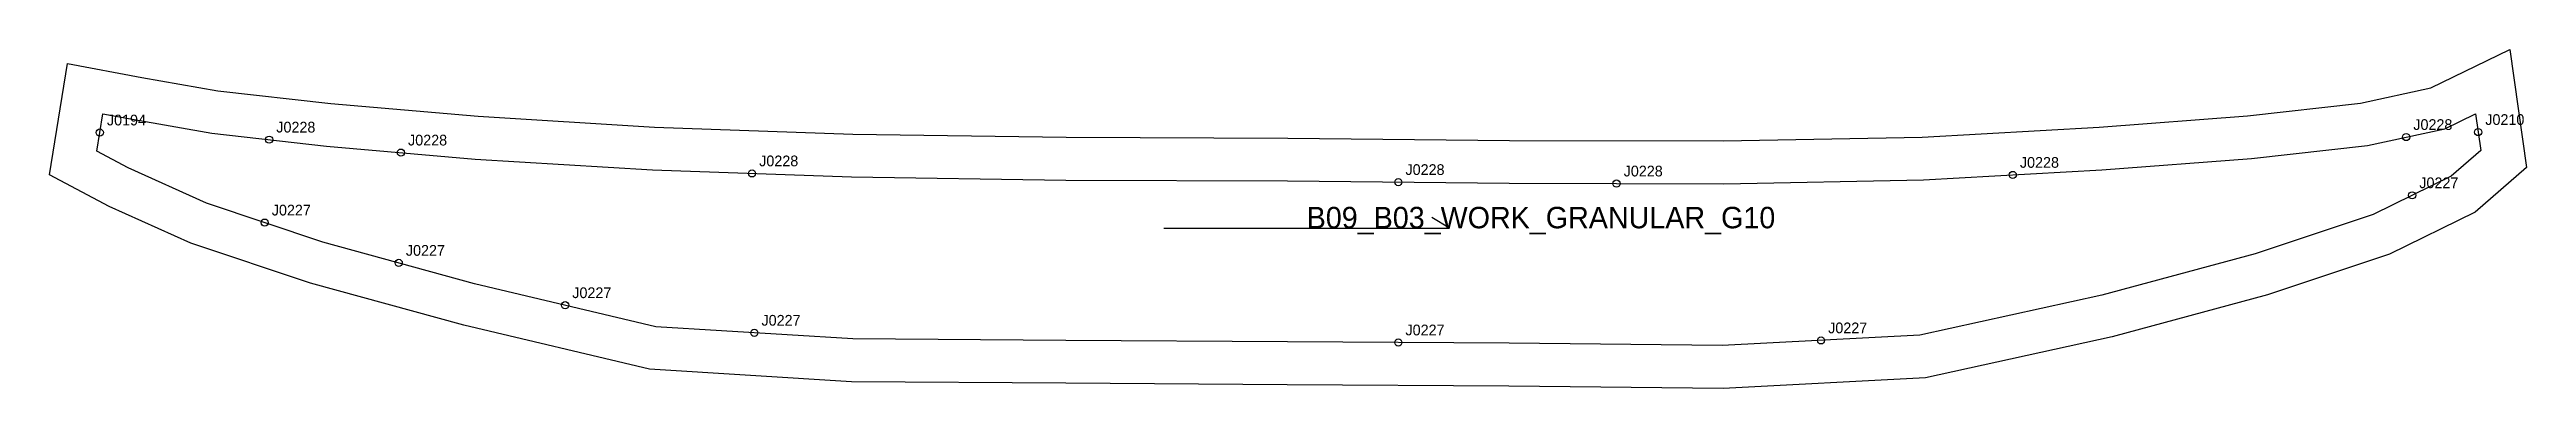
# Model space of a CAD drawing. Header units: millimetres. Extents: x -15 to 678, y -77 to 18.
import ezdxf

# ---------------------------------------------------------------- set-up
doc = ezdxf.new("R2010")
doc.units = ezdxf.units.MM
for name, color, linetype in [('CUT', 1, 'Continuous'), ('GRAIN', 3, 'Continuous'), ('LABEL', 7, 'Continuous'), ('NOTCH', 2, 'Continuous'), ('SEW', 5, 'Continuous')]:
    doc.layers.add(name, color=color, linetype=linetype)

msp = doc.modelspace()

# ---------------------------------------------------------------- linework, layer by layer
at = {"layer": 'CUT'}
msp.add_lwpolyline([(-9.89, 14.04), (10.94, 10.18), (32.18, 6.47), (63.82, 2.89), (105.07, -0.69), (154.36, -3.71), (209.82, -5.67), (269.53, -6.58), (331.52, -6.78), (393.58, -7.44), (453.43, -7.6), (508.99, -6.49), (558.51, -3.74), (600.02, -0.57), (631.71, 3.02), (651.31, 7.24), (673.43, 17.99), (678.11, -14.98), (663.77, -27.5), (639.75, -39.32), (605.67, -50.64), (562.15, -62.41), (510, -73.9), (453.33, -76.86), (393.37, -76.19), (331.4, -75.8), (269.4, -75.42), (209.44, -75), (152.96, -71.49), (101.02, -59.19), (58.11, -47.37), (24.6, -36.22), (1.82, -25.94), (-14.9, -17.03), (-9.89, 14.04)], close=True, dxfattribs=at)
at = {"layer": 'GRAIN'}
for p, q in [((296.83, -32.04), (376.83, -32.04)), ((376.83, -32.04), (371.83, -29.04))]:
    msp.add_line(p, q, dxfattribs=at)
at = {"layer": 'NOTCH'}
for centre in [(-0.84, -5.24), (46.55, -7.23), (644.45, -6.51), (664.59, -5.11), (83.41, -10.86), (181.65, -16.68), (362.47, -19.11), (423.52, -19.52), (534.38, -17.1), (646.13, -22.81), (45.28, -30.45), (82.8, -41.72), (129.36, -53.57), (182.29, -61.29), (362.47, -64), (480.73, -63.41)]:
    msp.add_circle(centre, 1, dxfattribs=at)
at = {"layer": 'SEW'}
msp.add_lwpolyline([(0, 0), (8.81, -1.63), (30.48, -5.41), (62.62, -9.06), (104.19, -12.66), (153.78, -15.7), (209.51, -17.67), (269.42, -18.58), (331.44, -18.78), (393.5, -19.44), (453.54, -19.6), (509.45, -18.48), (559.3, -15.71), (601.15, -12.52), (633.65, -8.84), (655.25, -4.18), (663.86, 0), (665.31, -10.22), (657.06, -17.43), (635.19, -28.19), (602.21, -39.15), (559.29, -50.75), (508.38, -61.97), (453.08, -64.86), (393.47, -64.2), (331.48, -63.8), (269.48, -63.42), (209.86, -63), (154.72, -59.58), (104, -47.56), (61.6, -35.88), (28.97, -25.03), (7.11, -15.16), (-1.69, -10.47)], close=True, dxfattribs=at)

# ---------------------------------------------------------------- texts
at = {"layer": 'LABEL'}
for s, height, p in [('J0194', 3, (1.16, -3.24)), ('J0228', 3, (48.55, -5.23)), ('J0228', 3, (85.41, -8.86)), ('J0228', 3, (646.45, -4.51)), ('J0210', 3, (666.59, -3.11)), ('J0228', 3, (183.65, -14.68)), ('J0228', 3, (536.38, -15.1)), ('J0228', 3, (364.47, -17.11)), ('J0228', 3, (425.52, -17.52)), ('J0227', 3, (648.13, -20.81)), ('J0227', 3, (47.28, -28.45)), ('B09_B03_WORK_GRANULAR_G10', 6, (336.83, -32.04)), ('J0227', 3, (84.8, -39.72)), ('J0227', 3, (131.36, -51.57)), ('J0227', 3, (184.29, -59.29)), ('J0227', 3, (364.47, -62)), ('J0227', 3, (482.73, -61.41))]:
    msp.add_text(s, height=height, dxfattribs=at).set_placement(p)

doc.saveas('drawing.dxf')
